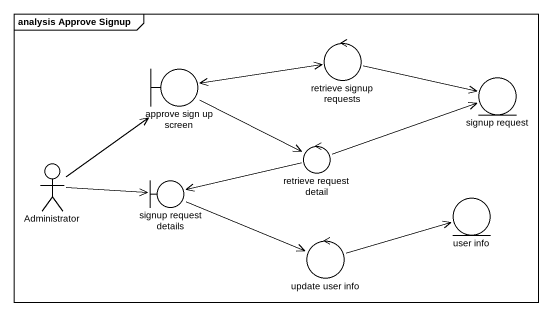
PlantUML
@startuml
mainframe analysis Approve Signup
boundary "approve sign up screen" as approve_sign_up_screen
control "retrieve signup requests" as retrieve_signup_requests
entity "signup request" as signup_request
control "retrieve request detail" as retrieve_request_detail
actor Administrator
boundary "signup request details" as signup_request_details
entity "user info" as user_info
control "update user info" as update_user_info
approve_sign_up_screen -right-> retrieve_signup_requests
approve_sign_up_screen -right-> retrieve_request_detail
retrieve_signup_requests -left-> approve_sign_up_screen
retrieve_signup_requests -right-> signup_request
retrieve_request_detail -right-> signup_request
retrieve_request_detail -left-> signup_request_details
Administrator -up-> approve_sign_up_screen
Administrator -right-> signup_request_details
signup_request_details -right-> update_user_info
update_user_info -right-> user_info
@enduml
